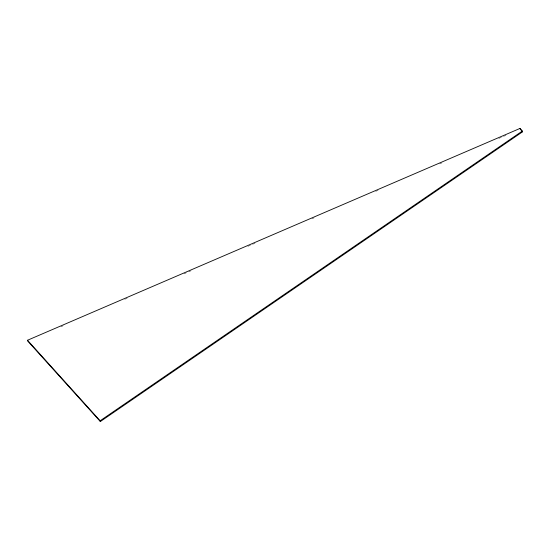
<?xml version="1.0" encoding="UTF-8"?>
<svg xmlns="http://www.w3.org/2000/svg" width="550" height="550" viewBox="0 0 550 550"><rect width="100%" height="100%" fill="white"/><g stroke="black" fill="none" stroke-linecap="round" stroke-linejoin="round"><path stroke-width="0.41" stroke-dasharray="2.75 2.06" d="M60.837 326.769L63.209 325.744M124.761 299.269L127.132 298.251M183.947 273.817L187.894 272.119M188.684 271.776L191.049 270.758M247.871 246.324L251.817 244.626M252.608 244.282L254.973 243.265M311.795 218.831L314.16 217.807M375.712 191.331L378.084 190.314M439.636 163.838L442.007 162.821M498.822 138.387L502.769 136.689M503.559 136.345L505.924 135.328"/><path stroke-width="0.82" d="M100.334 421.541L100.134 420.777L522.308 131.086L519.936 128.459L27.5 340.257L27.693 341.021L100.334 421.541L522.5 131.842L522.308 131.086M522.5 131.842L519.936 128.459M27.5 340.257L100.134 420.777"/></g></svg>
